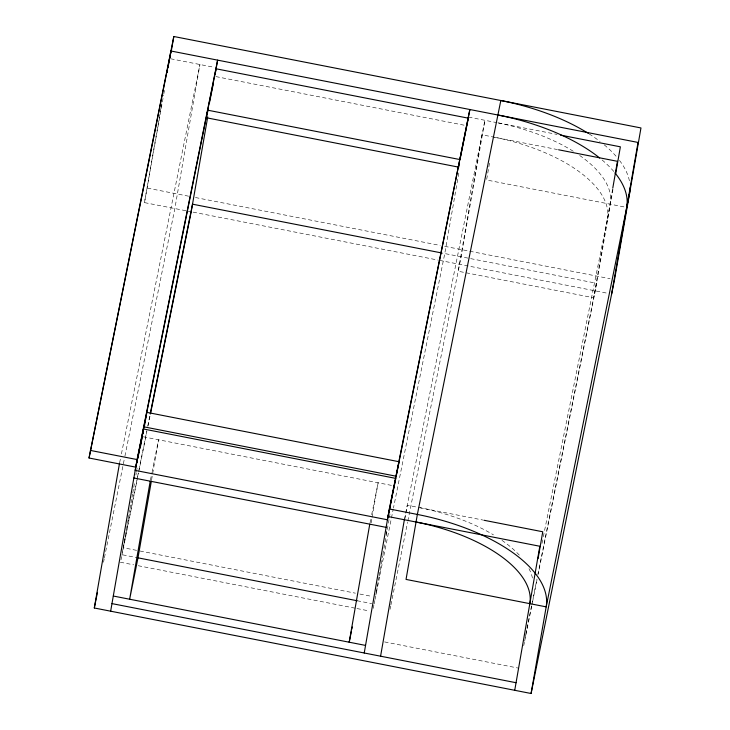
<?xml version="1.0" encoding="UTF-8"?>
<svg xmlns="http://www.w3.org/2000/svg" width="730" height="730" viewBox="0 0 730 730"><rect width="100%" height="100%" fill="white"/><g stroke="black" fill="none" stroke-linecap="round" stroke-linejoin="round"><path stroke-width="0.55" stroke-dasharray="3.65 2.74" d="M185.831 210.705L144.476 202.611L160.919 108.268M161.111 107.146L161.704 103.779M144.476 202.611L163.639 94.9M163.839 93.778L164.423 90.41M128.115 519.76L123.242 547.728L138.864 550.794M128.307 518.638L129.867 509.695M130.068 508.573L130.843 504.092M131.035 502.979L131.82 498.499M132.011 497.386L132.595 494.027M132.796 492.905L133.572 488.434M133.772 487.311L134.548 482.84M135.917 475.011L136.3 472.766M136.501 471.653L137.276 467.173M151.575 479.884L158.556 439.788L152.187 471.379M371.132 522.862L371.908 518.409M372.099 517.296L378.122 482.767L371.524 515.444M386.033 534.406L386.617 531.048M375.886 594.877L376.279 592.641M376.47 591.519L377.255 587.048M377.446 585.925L379.007 576.974M379.198 575.861L379.983 571.38M380.175 570.267L382.712 555.722M382.903 554.599L389.145 518.802M389.336 517.68L390.121 513.199M458.805 173.028L444.771 253.565L393.479 507.952M404.94 518.665L405.725 514.194M405.916 513.08L407.276 505.242L482.786 520.025M489.502 163.182L486.572 179.991L626.723 207.42M612.58 189.271L593.673 297.767L458.203 271.25L481.983 134.785L557.483 149.568M612.963 189.325L595.269 290.868L538.129 574.264M119.629 462.829L120.523 458.367M121.426 453.905L199.938 64.514L174.844 208.561L124.675 457.363M103.523 562.246L104.198 558.897M104.426 557.784L124.447 458.486M122.321 552.291L138.746 470.841M138.974 469.719L146.849 430.673M147.743 426.21L149.997 415.051M120.997 559.864L121.673 556.525M121.901 555.402L138.545 472.839M138.773 471.726L146.876 431.558M147.998 425.982L150.243 414.822M150.435 480.094L151.968 472.465M369.991 523.072L371.305 516.539M373.231 608.364L373.906 605.015M374.134 603.902L374.828 600.462M375.028 599.439L393.251 509.065M404.356 519.733L405.488 514.157M405.707 513.044L484.902 120.304L461.123 256.759L407.805 521.193M390.03 609.331L390.705 605.991M390.933 604.869L407.577 522.306M541.979 543.403L543.102 537.827M543.33 536.714L610.371 204.218A126.153 58.254 11.4 0 0 578.771 154.842M525.053 638.084L525.728 634.744M525.956 633.622L526.85 629.16M527.078 628.046L531.577 605.736M531.805 604.613L536.979 578.954M537.873 574.492L596.592 283.286L442.124 253.045M523.729 645.667L524.405 642.318M524.633 641.205L532.279 603.272M532.508 602.159L537.225 578.726M170.692 58.783L214.109 67.288M468.55 117.101L497.112 122.695M498.225 122.905L557.072 134.429M215.897 76.595L465.923 125.542M147.396 188.121L188.751 196.224M195.457 197.529L440.199 245.444M444.67 246.32L610.07 278.705M186.834 210.906L438.401 260.154M439.515 260.373L608.273 293.405M143.299 436.796L394.465 485.97M139.987 551.013L355.41 593.18M359.872 594.056L372.154 596.465M122.731 554.855L137.988 557.839M357.152 600.744L371.716 603.591M120.322 562.219L133.718 564.837M138.18 565.714L355.838 608.327M356.952 608.546L369.225 610.946M384.61 641.926L517.862 668.014M494.63 137.267A126.153 58.254 11.4 0 1 607.451 218.708M498.517 122.978A126.153 58.254 11.4 0 1 573.716 151.53M419.933 507.724A126.153 58.254 11.4 0 1 493.453 534.862M501.966 540.355A126.153 58.254 11.4 0 1 519.733 555.603M528.985 568.615A126.153 58.254 11.4 0 1 532.79 579.894M602.095 159.97A142.815 65.946 11.4 0 1 614.386 172.171M589.119 133.909A142.815 65.946 11.4 0 1 600.096 141.538M604.221 144.823A142.815 65.946 11.4 0 1 616.722 156.996M619.505 160.445A142.815 65.946 11.4 0 1 629.689 182.436"/><path stroke-width="1.09" d="M216.29 67.717L135.753 467.145L89.033 458.002L173.822 36.5L640.967 127.951L614.541 279.581L531.084 693.5L94.307 607.99L119.401 463.952M167.179 72.325L167.571 70.08M167.964 67.835L170.902 50.991L638.038 142.441L611.621 294.062M170.099 57.843L170.492 55.59M170.884 53.345L173.822 36.5M110.65 611.192L137.076 459.562L217.613 60.134L215.122 74.414M140.206 448.101L143.91 426.84L396.162 476.225L398.863 462.847M143.126 433.611L143.518 431.375M144.494 425.782L146.046 416.83M146.438 414.585L146.83 412.35L399.091 461.734M207.731 116.846L191.196 211.755L150.471 413.709M150.216 481.18L129.648 599.23L137.988 557.839L151.384 480.997M369.772 524.158L349.205 642.217L351.395 631.322M364.233 652.994L389.327 508.956L469.874 109.518L388.013 516.53L539.835 546.259L514.732 690.297M459.444 162.826L458.695 167.152L206.435 117.767L207.758 110.194L460.019 159.578L468.359 118.178L216.098 68.793M380.585 656.197L404.356 519.733M538.074 558.614L542.755 531.769L483.899 520.244M612.771 188.157L617.452 161.312L558.596 149.787M615.691 173.667L620.372 146.821L560.412 135.077M531.084 693.5L546.177 606.858L629.643 192.939A142.815 65.946 11.4 0 0 630.099 187.756M89.033 458.002L169.579 58.564M94.307 607.99L97.455 592.368M136.939 462.729L137.377 460.548M137.815 458.376L139.576 449.662M140.014 447.481L141.775 438.766M207.092 114.501L208.196 109.053M209.291 103.614L211.052 94.9M211.49 92.719L213.242 84.005M150.216 413.937L192.51 204.181L441.002 252.826M351.842 629.141L352.28 626.961M390.076 506.711L387.438 519.778L135.187 470.394L143.527 429.003L395.788 478.387L390.513 504.53M90.356 450.419L137.076 459.562M389.327 508.956L417.359 514.44A142.815 65.946 11.4 0 1 546.177 606.858L406.035 579.419L417.359 514.44L500.817 100.521A142.815 65.946 11.4 0 1 588.343 133.407M133.864 477.977L386.124 527.361M137.267 557.693L357.152 600.744M113.296 596.027L365.548 645.411M111.973 603.61L516.055 682.714M416.036 522.023A126.153 58.254 11.4 0 1 529.825 603.655M497.897 115.002A142.815 65.946 11.4 0 1 599.677 157.99M614.952 172.864A142.815 65.946 11.4 0 1 626.723 207.42"/></g></svg>
